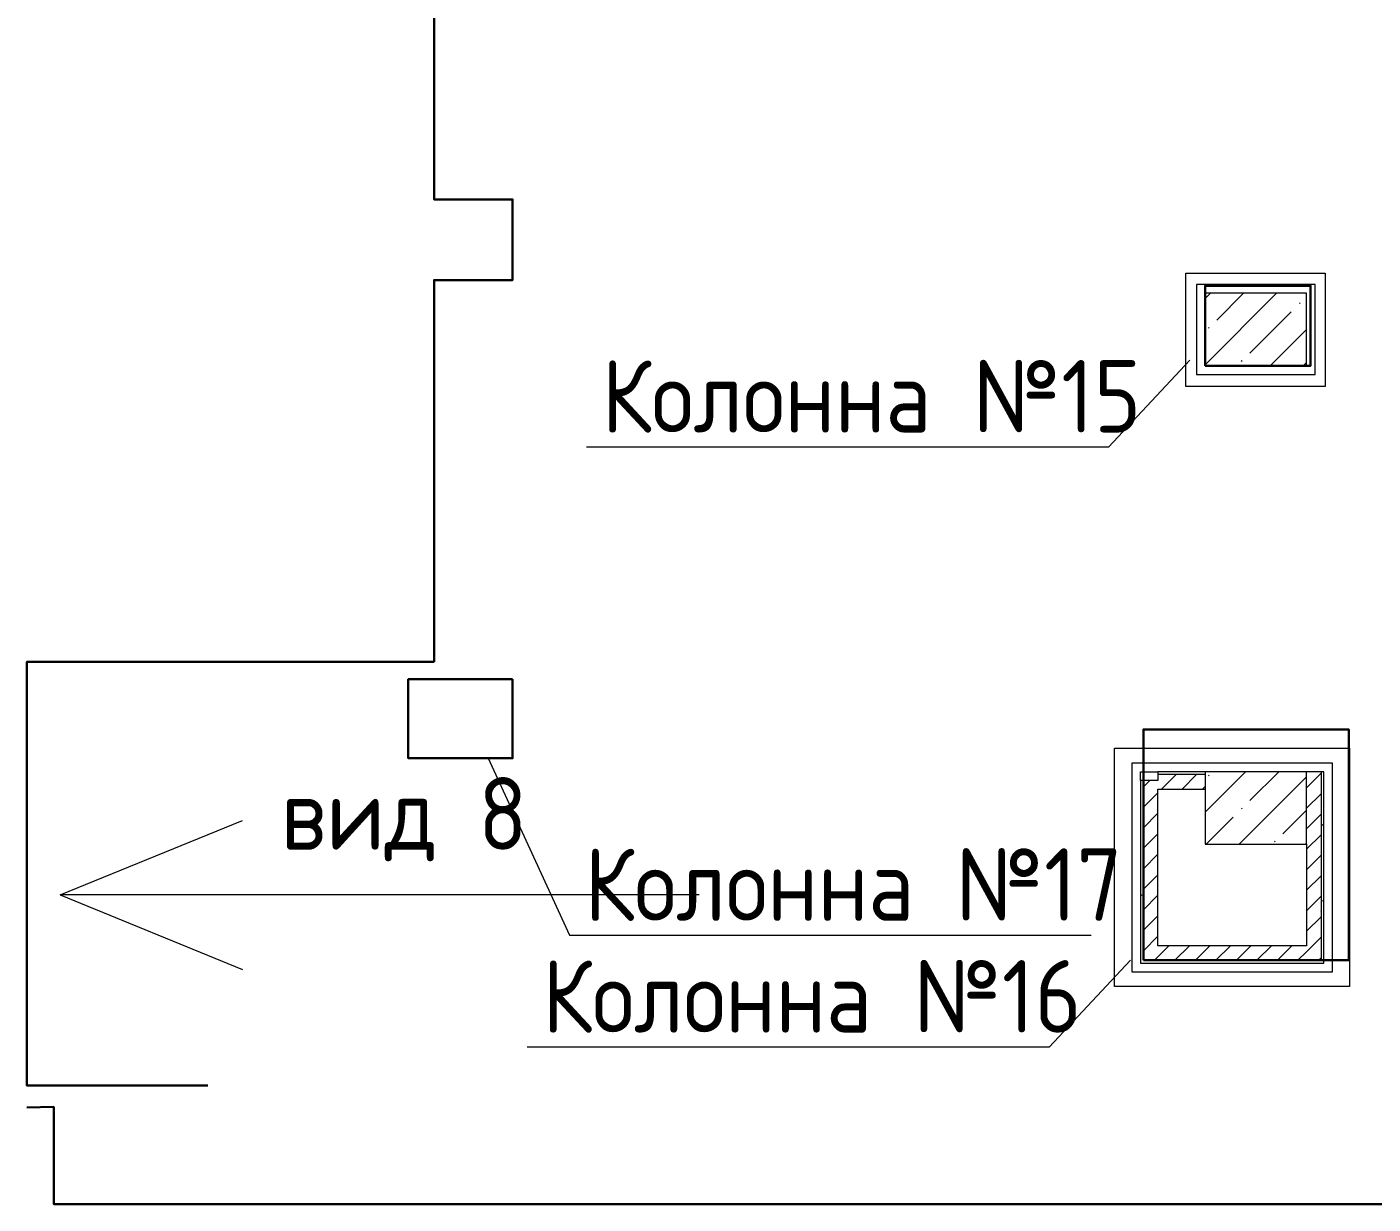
# Model space of a CAD drawing. Header units: millimetres. Extents: x -81576 to 1046824, y -248937 to 691537.
# Drawn here: x 160562 to 169849, y 250580 to 258699 of the extents above; entities that cross this region are included whole.
import ezdxf

# ---------------------------------------------------------------- set-up
doc = ezdxf.new("R2010")
doc.units = ezdxf.units.MM
doc.layers.add('A-DETL-7', color=7, linetype='Continuous', lineweight=20, true_color=0x01a6fe)
doc.layers.add('I-WALL-15', color=7, linetype='Continuous', lineweight=5, true_color=0x787878)
for name, color, linetype, lineweight in [('A-WALL', 7, 'Continuous', 5), ('A-WALL-FNSH-1', 7, 'Continuous', 5), ('I-WALL', 7, 'Continuous', 5), ('S-COLS', 7, 'Continuous', 9), ('S-COLS-1', 7, 'Continuous', 5), ('основной', 250, 'Continuous', 15), ('Основные линии', 7, 'Continuous', 30), ('осново', 7, 'Continuous', 30), ('Размеры', 7, 'Continuous', 15)]:
    doc.layers.add(name, color=color, linetype=linetype, lineweight=lineweight)
doc.styles.add('СПДС', font='isocpeur.ttf', dxfattribs={"width": 0.9})
pattern_1 = [(0, (85589.49, 186481.29), (406.4, 101.6), [6.706, -298.094, 6.706, -298.094, -1625.6]), (0, (85589.49, 186481.29), (406.4, 101.6), [-609.6, 6.706, -602.894, 6.706, -298.094, -711.2]), (0, (85589.49, 186481.29), (406.4, 101.6), [-1524, 6.706, -196.494, 6.706, -501.294]), (120, (85741.89, 186532.09), (-291.18818, 301.15272), [6.706, -298.094, 6.706, -298.094, -1625.6]), (120, (85741.89, 186532.09), (-291.18818, 301.15272), [-609.6, 6.706, -602.894, 6.706, -298.094, -711.2]), (120, (85741.89, 186532.09), (-291.18818, 301.15272), [-1524, 6.706, -196.494, 6.706, -501.294]), (240, (85792.69, 186735.29), (-115.21182, -402.75272), [6.706, -298.094, 6.706, -298.094, -1625.6]), (240, (85792.69, 186735.29), (-115.21182, -402.75272), [-609.6, 6.706, -602.894, 6.706, -298.094, -711.2]), (240, (85792.69, 186735.29), (-115.21182, -402.75272), [-1524, 6.706, -196.494, 6.706, -501.294])]
pattern_2 = [(45, (85589.49, 186481.29), (-70.71068, 70.71068), [])]

# ---------------------------------------------------------------- blocks, each defined once
blk = doc.blocks.new('BSC_Колонна _Прямоугольная - 500х700-V299-АИ_План этажа_Стены_3')
at = {"layer": 'S-COLS-1'}
h = blk.add_hatch(dxfattribs=at)
h.set_pattern_fill('FP_205', color=256, style=0, pattern_type=2)
h.set_pattern_definition([(315, (-66830.7, 83450), (228.0985, 228.0985), []), (315, (-66830.7, 83221.9), (228.0985, 228.0985), [403.225, -80.645, 6.706, -73.939])])
h.paths.add_polyline_path([(-250, 350), (-250, -350), (250, -350), (250, 350)])
for p, q in [((250, 350), (-250, 350)), ((-250, 350), (-250, -350)), ((250, -350), (250, 350)), ((-250, -350), (250, -350))]:
    blk.add_line(p, q, dxfattribs=at)
blk = doc.blocks.new('BSC_Колонна _Прямоугольная - 500х700-V301-АИ_План этажа_Стены_3')
at = {"layer": 'S-COLS-1'}
h = blk.add_hatch(dxfattribs=at)
h.set_pattern_fill('FP_207', color=256, style=0, pattern_type=2)
h.set_pattern_definition([(315, (-70130.7, 83450), (228.0985, 228.0985), []), (315, (-70130.7, 83221.9), (228.0985, 228.0985), [403.225, -80.645, 6.706, -73.939])])
h.paths.add_polyline_path([(-250, 234.3), (-250, -350), (250, -350), (250, 350), (-250, 350)])
for p, q in [((250, 350), (-250, 350)), ((-250, 350), (-250, -350)), ((250, -350), (250, 350)), ((-250, -350), (250, -350))]:
    blk.add_line(p, q, dxfattribs=at)

msp = doc.modelspace()

# ---------------------------------------------------------------- hatches: boundary and pattern name
at = {"layer": 'I-WALL'}
h = msp.add_hatch(dxfattribs=at)
h.set_pattern_fill('FP_5', color=256, style=0, pattern_type=2)
h.set_pattern_definition(pattern_2)
h.paths.add_polyline_path([(168364.5, 253442), (168689.5, 253442), (168689.5, 253542), (168364.5, 253542), (168364.5, 253502)])
h = msp.add_hatch(dxfattribs=at)
h.set_pattern_fill('FP_5', color=256, style=0, pattern_type=2)
h.set_pattern_definition(pattern_2)
h.paths.add_polyline_path([(169489.5, 252262), (169489.5, 253562), (169389.5, 253562), (169389.5, 252262)])
h = msp.add_hatch(dxfattribs=at)
h.set_pattern_fill('FP_5', color=256, style=0, pattern_type=2)
h.set_pattern_definition(pattern_2)
h.paths.add_polyline_path([(168264.5, 252262), (168364.5, 252262), (168364.5, 253502), (168264.5, 253502)])
h = msp.add_hatch(dxfattribs=at)
h.set_pattern_fill('FP_5', color=256, style=0, pattern_type=2)
h.set_pattern_definition(pattern_2)
h.paths.add_polyline_path([(168364.5, 252262), (169389.5, 252262), (169389.5, 252362), (168364.5, 252362)])
at = {"layer": 'I-WALL-15'}
h = msp.add_hatch(dxfattribs=at)
h.set_pattern_fill('FP_3', color=256, style=0, pattern_type=2)
h.set_pattern_definition(pattern_1)
h.paths.add_polyline_path([(168689.5, 253542), (168689.5, 253562), (168364.5, 253562), (168364.5, 253542)])
h = msp.add_hatch(dxfattribs=at)
h.set_pattern_fill('FP_3', color=256, style=0, pattern_type=2)
h.set_pattern_definition(pattern_1)
h.paths.add_polyline_path([(169509.5, 252242), (169509.5, 253562), (169489.5, 253562), (169489.5, 252242)])
h = msp.add_hatch(dxfattribs=at)
h.set_pattern_fill('FP_3', color=256, style=0, pattern_type=2)
h.set_pattern_definition(pattern_1)
h.paths.add_polyline_path([(168264.5, 252242), (168264.5, 253502), (168244.5, 253502), (168244.5, 252242)])
h = msp.add_hatch(dxfattribs=at)
h.set_pattern_fill('FP_3', color=256, style=0, pattern_type=2)
h.set_pattern_definition(pattern_1)
h.paths.add_polyline_path([(169389.5, 252242), (169489.5, 252242), (169489.5, 252262), (168264.5, 252262), (168264.5, 252242), (168805.2, 252242)])

# ---------------------------------------------------------------- linework, layer by layer
at = {"lineweight": 30}
for points in [[(169344.7, 262430.9), (163370.7, 262430.9), (163370.7, 257509.9), (163912.7, 257509.9), (163912.7, 256952.9), (163370.7, 256952.9), (163370.7, 254320.9)], [(163192.7, 254320.9), (160561.7, 254320.9), (160561.7, 254190.9)], [(163192.7, 254320.9), (163370.7, 254320.9)], [(160561.7, 254190.9), (160561.7, 251397.9), (161809, 251397.9)], [(163192.7, 254190.9), (163192.7, 254199.9)], [(160561.7, 251245.9), (160746.7, 251250.3), (160746.7, 250580.3), (171516.7, 250580.3)]]:
    msp.add_lwpolyline(points, dxfattribs=at)
for points in [[(168689.5, 256362), (169417.5, 256362), (169417.5, 256914), (168689.5, 256914)], [(163912.7, 254199.9), (163192.7, 254199.9), (163192.7, 253654.9), (163912.7, 253654.9)], [(168264.5, 252262), (169680.5, 252262), (169680.5, 253854), (168264.5, 253854)]]:
    msp.add_lwpolyline(points, close=True, dxfattribs=at)
at = {"layer": 'A-DETL-7'}
for p, q in [((168557.9, 256999.9), (169517.9, 256999.9)), ((168557.9, 256219.9), (168557.9, 256999.9)), ((169517.9, 256999.9), (169517.9, 256219.9)), ((169517.9, 256219.9), (168557.9, 256219.9)), ((168065.5, 253724.9), (169685.5, 253724.9)), ((168065.5, 252082), (168065.5, 253724.9)), ((169685.5, 253724.9), (169685.5, 252082)), ((169685.5, 252082), (168065.5, 252082))]:
    msp.add_line(p, q, dxfattribs=at)
at = {"layer": 'A-WALL'}
for p, q in [((168629.5, 256922), (168629.5, 256302)), ((169449.5, 256922), (168629.5, 256922)), ((169449.5, 256302), (169449.5, 256922)), ((168629.5, 256302), (169449.5, 256302)), ((168184.5, 253622), (168184.5, 252182)), ((169569.5, 253622), (168184.5, 253622)), ((168244.5, 253502), (168244.5, 253562)), ((168244.5, 253562), (168364.5, 253562)), ((168689.5, 253542), (168364.5, 253542)), ((169489.5, 253562), (169489.5, 252262)), ((169569.5, 252182), (169569.5, 253622)), ((168264.5, 252262), (168264.5, 253502)), ((169489.5, 252262), (168264.5, 252262)), ((168184.5, 252182), (169569.5, 252182))]:
    msp.add_line(p, q, dxfattribs=at)
at = {"layer": 'A-WALL-FNSH-1'}
for p, q in [((168689.5, 253562), (168364.5, 253562)), ((168364.5, 253562), (168364.5, 253502)), ((169509.5, 253562), (169389.5, 253562)), ((169509.5, 252242), (169509.5, 253562)), ((168244.5, 253502), (168244.5, 252242)), ((168364.5, 253502), (168244.5, 253502)), ((168364.5, 252362), (168364.5, 253442)), ((168364.5, 253442), (168689.5, 253442)), ((169389.5, 253062), (169389.5, 252362)), ((169389.5, 252362), (168364.5, 252362)), ((168244.5, 252242), (169509.5, 252242))]:
    msp.add_line(p, q, dxfattribs=at)
at = {"layer": 'основной', "lineweight": 15}
for points in [[(168583.9, 256401.6), (168023.2, 255801.6), (164423.2, 255801.6)], [(163744.1, 253654.9), (164304.7, 252433.9), (167904.7, 252433.9)], [(168174.4, 252263.1), (167613.8, 251663.1), (164013.8, 251663.1)]]:
    msp.add_lwpolyline(points, dxfattribs=at)
at = {"layer": 'Размеры'}
for points in [[(160790.3, 252712.7), (162048.9, 253226.3)], [(165200.4, 252712.7), (160790.3, 252712.7)], [(160790.3, 252712.7), (162048.9, 252199.1)]]:
    msp.add_lwpolyline(points, dxfattribs=at)

# ---------------------------------------------------------------- block references
at = {"layer": 'S-COLS', "rotation": 89.9999999999999}
for name, p in [('BSC_Колонна _Прямоугольная - 500х700-V301-АИ_План этажа_Стены_3', (169039.5, 256612)), ('BSC_Колонна _Прямоугольная - 500х700-V299-АИ_План этажа_Стены_3', (169039.5, 253312))]:
    msp.add_blockref(name, p, dxfattribs=at)

# ---------------------------------------------------------------- texts
at = {"layer": 'Основные линии', "insert": (162311.5, 253523.9), "char_height": 500, "attachment_point": 1, "style": 'СПДС'}
msp.add_mtext_dynamic_manual_height_columns('вид 8', width=2769.041, gutter_width=1678.4, heights=[0], dxfattribs=at)
at = {"layer": 'осново', "char_height": 500, "attachment_point": 1, "style": 'СПДС'}
for s, insert in [('Колонна №15', (164526.6, 256401.6)), ('Колонна №17', (164408.1, 253033.9)), ('Колонна №16', (164117.1, 252263.1))]:
    msp.add_mtext_dynamic_manual_height_columns(s, width=3780.915, gutter_width=1678.4, heights=[0], dxfattribs=dict(at, insert=insert))

doc.saveas('drawing.dxf')
